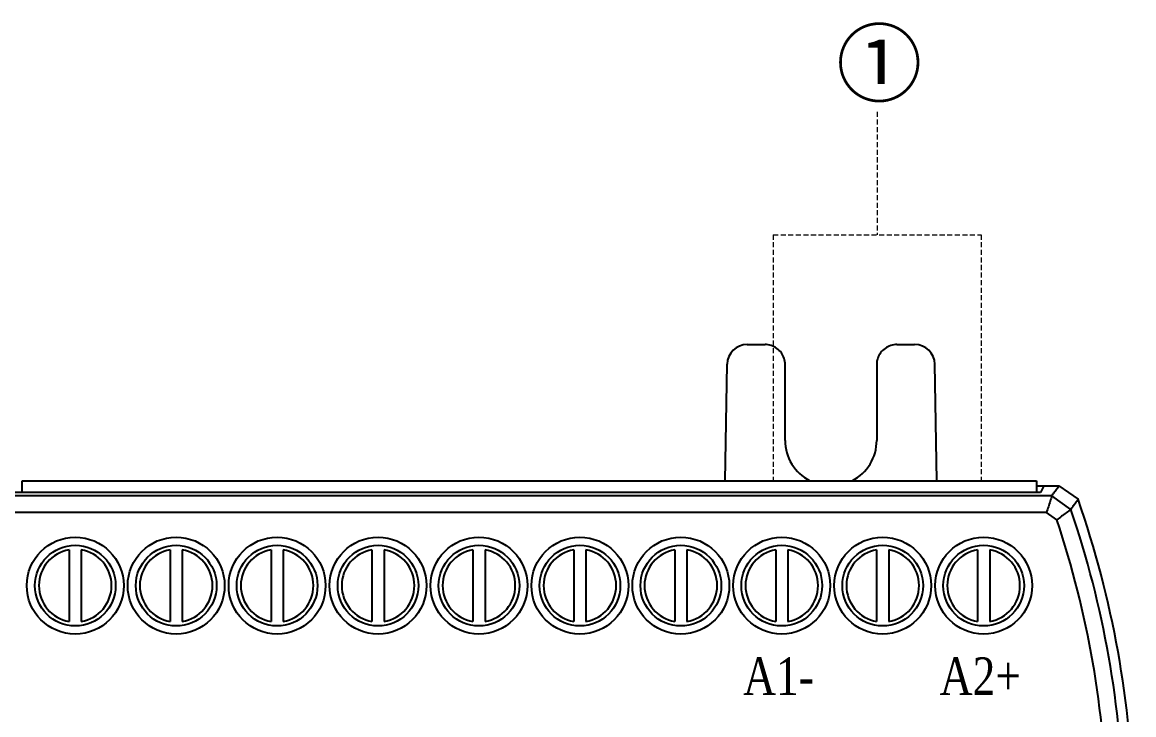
# Model space of a CAD drawing. Header units: millimetres. Extents: x 46 to 886, y 51 to 632.
# Drawn here: x 104.2 to 159.3, y 295 to 329.3 of the extents above; entities that cross this region are included whole.
import ezdxf
from ezdxf.enums import TextEntityAlignment as Align

# ---------------------------------------------------------------- set-up
doc = ezdxf.new("R2010")
doc.units = ezdxf.units.MM
doc.linetypes.add('DASHED2', pattern=[0.375, 0.25, -0.125])
doc.layers.add('40', color=4, linetype='Continuous')
doc.styles.add('SS', font='batang.ttc', dxfattribs={"width": 0.8})
doc.styles.add('굴림체', font='arial.ttf')

msp = doc.modelspace()

# ---------------------------------------------------------------- linework, layer by layer
at = {"color": 1, "linetype": 'DASHED2', "lineweight": 18}
for p, q in [((146.566, 324.9), (146.566, 318.814)), ((141.416, 318.814), (141.416, 306.623)), ((151.716, 318.814), (151.716, 306.623))]:
    msp.add_line(p, q, dxfattribs=at)
at = {"color": 1, "linetype": 'DASHED2', "lineweight": 5}
msp.add_line((141.416, 318.814), (151.716, 318.814), dxfattribs=at)
at = {"color": 7, "linetype": 'Continuous'}
for p, q in [((140.137, 313.373), (141.014, 313.373)), ((147.55, 313.373), (148.427, 313.373)), ((139.036, 306.623), (139.137, 312.39)), ((142.015, 308.623), (142.015, 312.373)), ((146.549, 312.373), (146.549, 308.623)), ((149.528, 306.623), (149.427, 312.39)), ((104.22, 306.623), (154.47, 306.623)), ((104.22, 306.034), (104.22, 306.623)), ((154.47, 306.623), (154.47, 306.034)), ((154.47, 306.373), (155.577, 306.373)), ((154.831, 306.373), (154.661, 306.034)), ((155.577, 306.373), (156.521, 305.701)), ((155.223, 305.877), (83.341, 305.877)), ((154.661, 306.034), (83.903, 306.034)), ((156.169, 305.198), (155.223, 305.876)), ((154.957, 305.049), (83.607, 305.049)), ((155.47, 304.681), (154.957, 305.049)), ((106.545, 303.197), (106.545, 299.648)), ((107.145, 303.197), (107.145, 299.648)), ((111.545, 303.197), (111.545, 299.648)), ((112.145, 303.197), (112.145, 299.648)), ((116.545, 303.197), (116.545, 299.648)), ((117.145, 303.197), (117.145, 299.648)), ((121.545, 303.197), (121.545, 299.648)), ((122.145, 303.197), (122.145, 299.648)), ((126.545, 303.197), (126.545, 299.648)), ((127.145, 303.197), (127.145, 299.648)), ((131.545, 303.197), (131.545, 299.648)), ((132.145, 303.197), (132.145, 299.648)), ((136.545, 303.197), (136.545, 299.648)), ((137.145, 303.197), (137.145, 299.648)), ((141.545, 303.197), (141.545, 299.648)), ((142.145, 303.197), (142.145, 299.648)), ((146.545, 303.197), (146.545, 299.648)), ((147.145, 303.197), (147.145, 299.648)), ((151.545, 303.197), (151.545, 299.648)), ((152.145, 303.197), (152.145, 299.648))]:
    msp.add_line(p, q, dxfattribs=at)
for centre, radius in [((106.845, 301.423), 2.4), ((106.845, 301.423), 2), ((111.845, 301.423), 2.4), ((111.845, 301.423), 2), ((116.845, 301.423), 2.4), ((116.845, 301.423), 2), ((121.845, 301.423), 2.4), ((121.845, 301.423), 2), ((126.845, 301.423), 2.4), ((126.845, 301.423), 2), ((131.845, 301.423), 2.4), ((131.845, 301.423), 2), ((136.845, 301.423), 2.4), ((136.845, 301.423), 2), ((141.845, 301.423), 2.4), ((141.845, 301.423), 2), ((146.845, 301.423), 2.4), ((146.845, 301.423), 2), ((151.845, 301.423), 2.4), ((151.845, 301.423), 2)]:
    msp.add_circle(centre, radius, dxfattribs=at)
for centre, radius, start, end in [((140.137, 312.373), 1, 90, 179), ((148.427, 312.373), 1, 1, 90), ((144.282, 308.623), 2.267, 180, 242.3898), ((144.282, 308.623), 2.267, 297.6102, 0), ((109.294, 289.281), 50, 1.2509, 19.1721), ((109.294, 289.281), 49.504, 1.2571, 18.7561), ((109.294, 289.281), 48.677, 1.2604, 18.4439), ((106.845, 301.423), 1.8, 99.5941, 260.4059), ((106.845, 301.423), 1.8, 279.5941, 80.4059), ((111.845, 301.423), 1.8, 99.5941, 260.4059), ((111.845, 301.423), 1.8, 279.5941, 80.4059), ((116.845, 301.423), 1.8, 99.5941, 260.4059), ((116.845, 301.423), 1.8, 279.5941, 80.4059), ((121.845, 301.423), 1.8, 99.5941, 260.4059), ((121.845, 301.423), 1.8, 279.5941, 80.4059), ((126.845, 301.423), 1.8, 99.5941, 260.4059), ((126.845, 301.423), 1.8, 279.5941, 80.4059), ((131.845, 301.423), 1.8, 99.5941, 260.4059), ((131.845, 301.423), 1.8, 279.5941, 80.4059), ((136.845, 301.423), 1.8, 99.5941, 260.4059), ((136.845, 301.423), 1.8, 279.5941, 80.4059), ((141.845, 301.423), 1.8, 99.5941, 260.4059), ((141.845, 301.423), 1.8, 279.5941, 80.4059), ((146.845, 301.423), 1.8, 99.5941, 260.4059), ((146.845, 301.423), 1.8, 279.5941, 80.4059), ((151.845, 301.423), 1.8, 99.5941, 260.4059), ((151.845, 301.423), 1.8, 279.5941, 80.4059)]:
    msp.add_arc(centre, radius, start, end, dxfattribs=at)
for points, knots in [([(142.015, 312.373), (142.015, 312.477), (141.981, 312.687), (141.837, 312.97), (141.612, 313.195), (141.329, 313.339), (141.119, 313.373), (141.014, 313.373)], [0, 0, 0, 0, 0.312844, 0.625707, 0.9386, 1.251523, 1.564464, 1.564464, 1.564464, 1.564464]), ([(147.55, 313.373), (147.445, 313.373), (147.235, 313.339), (146.952, 313.195), (146.727, 312.97), (146.583, 312.687), (146.549, 312.477), (146.549, 312.373)], [0, 0, 0, 0, 0.312941, 0.625864, 0.938757, 1.25162, 1.564464, 1.564464, 1.564464, 1.564464]), ([(155.223, 305.877), (155.257, 305.925), (155.334, 306.033), (155.452, 306.198), (155.536, 306.315), (155.577, 306.373)], [0, 0, 0, 0, 0.1782085, 0.3970842, 0.6092519, 0.6092519, 0.6092519, 0.6092519]), ([(155.223, 305.877), (155.193, 305.787), (155.147, 305.601), (155.049, 305.328), (154.988, 305.142), (154.957, 305.049)], [0, 0, 0, 0, 0.2828747, 0.5732697, 0.8697537, 0.8697537, 0.8697537, 0.8697537]), ([(156.169, 305.199), (156.204, 305.248), (156.28, 305.357), (156.397, 305.524), (156.48, 305.643), (156.521, 305.701)], [0, 0, 0, 0, 0.1794589, 0.3998599, 0.6134957, 0.6134957, 0.6134957, 0.6134957]), ([(156.169, 305.199), (156.094, 305.142), (155.933, 305.039), (155.706, 304.858), (155.549, 304.741), (155.47, 304.681)], [0, 0, 0, 0, 0.2824628, 0.5729851, 0.8701169, 0.8701169, 0.8701169, 0.8701169])]:
    msp.add_open_spline(points, degree=3, knots=knots, dxfattribs=at)

# ---------------------------------------------------------------- texts
at = {"color": 0, "lineweight": 18, "insert": (144.54, 328.863), "char_height": 3.12766, "width": 5.16757, "attachment_point": 1, "style": '굴림체'}
msp.add_mtext('{\\fBatang|b0|i0|c129|p18;①}', dxfattribs=at)
at = {"layer": '40', "color": 0, "style": 'SS', "width": 0.8}
for s, p in [('A1-', (141.681, 296.002)), ('A2+', (151.681, 296.002))]:
    msp.add_text(s, height=1.8658, dxfattribs=at).set_placement(p, align=Align.CENTER)

doc.saveas('drawing.dxf')
